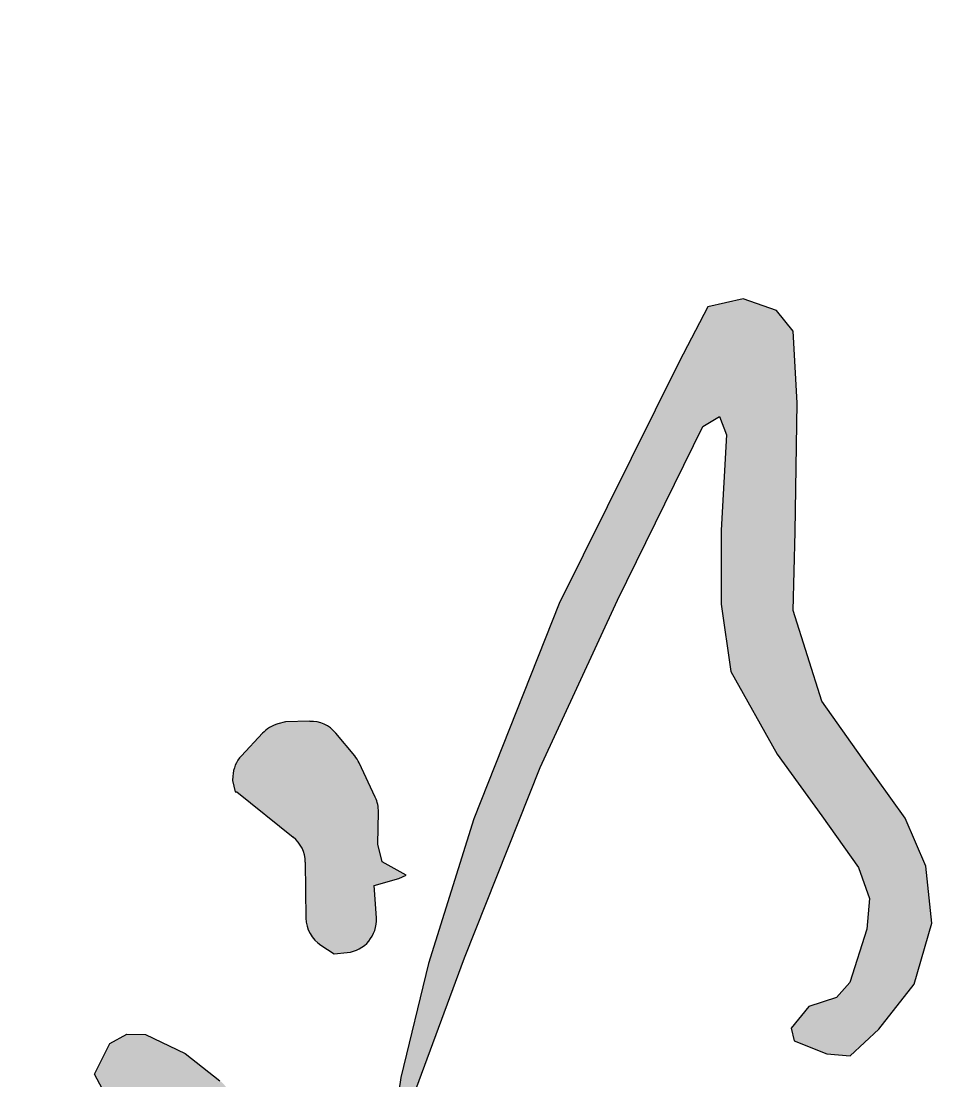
# Model space of a CAD drawing. Extents: x 185245 to 2166646, y -19957 to 815000.
# Drawn here: x 2019937.8 to 2020234.7, y 690515.8 to 690861.1 of the extents above; entities that cross this region are included whole.
import ezdxf

# ---------------------------------------------------------------- set-up
doc = ezdxf.new("R2010")
doc.units = 0
doc.header["$LTSCALE"] = 1000
doc.header["$MEASUREMENT"] = 0
doc.layers.add('签名', color=7, linetype='Continuous')

msp = doc.modelspace()

# ---------------------------------------------------------------- hatches: boundary and pattern name
at = {"layer": '签名'}
h = msp.add_hatch(color=4, dxfattribs=at)
h.paths.add_polyline_path([(2019868.78, 690825.58), (2019882.33, 690823.76), (2019889.88, 690820.89), (2019896.13, 690817.51), (2019898.22, 690813.34), (2019898.74, 690808.4), (2019899, 690803.97), (2019899, 690802.93), (2019901.35, 690805.02), (2019904.73, 690810.22), (2019908.64, 690816.21), (2019907.08, 690822.97), (2019905.25, 690825.71, 0.161293), (2019894.72, 690833.93), (2019890.4, 690835.47), (2019873.73, 690840.41), (2019851.56, 690845.83, -0.055927), (2019847.11, 690847.46), (2019837.62, 690852.21, -0.036786), (2019834.94, 690853.8), (2019829.61, 690857.53, 0.116967), (2019820.49, 690861.14, 0.125161), (2019819.46, 690860.96), (2019813.98, 690858.45, 0.089225), (2019813.36, 690858.02, -0.045924), (2019813.66, 690858.27), (2019810.36, 690856, 0.195275), (2019809.48, 690854.66), (2019809.13, 690852.94, 0.293872), (2019809.97, 690850.8), (2019813.56, 690848.22), (2019817.2, 690846.92), (2019821.11, 690843.02), (2019822.44, 690833.71, 0.040442), (2019822.41, 690833.37, 0.74192), (2019826.3, 690832.19), (2019827.62, 690834.17), (2019833.35, 690835.99), (2019839.08, 690834.95), (2019843.51, 690831.82), (2019848.5, 690827.55, 0.146226), (2019849.61, 690827.06), (2019859.14, 690825.84)])
h.paths.add_polyline_path([(2020026.45, 690595.26, -0.224051), (2020030.41, 690587.1), (2020030.62, 690568.84, 0.252735), (2020035.52, 690560.01), (2020039.87, 690557.23), (2020044.04, 690557.64, 0.405395), (2020053.59, 690568.95), (2020052.86, 690579.43), (2020060.94, 690581.74), (2020063.25, 690582.89), (2020055.45, 690587.21), (2020054.01, 690592.98), (2020054.24, 690603.46, 0.116113), (2020053.23, 690608.22), (2020047.95, 690619.44, 0.062977), (2020046.52, 690621.69), (2020040.35, 690629.14, 0.230474), (2020031.88, 690632.98), (2020024, 690632.77), (2020021.5, 690632.11, 0.141943), (2020016.42, 690629.08), (2020009.6, 690621.74, 0.175293), (2020006.76, 690615.09), (2020006.69, 690613.74), (2020007.55, 690609.99), (2020008.13, 690609.99)])
h.paths.add_polyline_path([(2020009.66, 690501.81, 0.097987), (2020008.63, 690505.8), (2020005.62, 690512.06, 0.115547), (2020002.59, 690515.83), (2019991.24, 690524.69), (2019978.35, 690530.92), (2019972.2, 690531.03), (2019966.71, 690528.01), (2019961.72, 690518.04), (2019966.01, 690509.8, 0.112428), (2019969.06, 690506.2), (2019975.44, 690501.42), (2019981.04, 690497.86, -0.190711), (2019985.63, 690491.53), (2019990.28, 690473.38, -0.218827), (2019988.69, 690464.65), (2019981.26, 690454.05), (2019983.59, 690450.68, 0.115033), (2019987.17, 690447.44), (2019993.49, 690443.93, 0.14431), (2019999.35, 690442.62), (2020002.47, 690442.83), (2020006.05, 690450.71, 0.064737), (2020006.86, 690453.33), (2020010.22, 690473.11, 0.042109), (2020010.37, 690474.89), (2020010.37, 690489.37)])
h.paths.add_polyline_path([(2019910.46, 690248.86, 0.133698), (2019911.76, 690250.67), (2019914.06, 690256.83), (2019913.81, 690263.56), (2019913.81, 690266.13), (2019911.73, 690267.35), (2019907.07, 690267.6), (2019898.5, 690267.48), (2019894.54, 690267.85, -0.296761), (2019890.92, 690270.74), (2019890.04, 690273.35), (2019887.96, 690273.35), (2019886.03, 690270.36, -0.111035), (2019884.7, 690269.05), (2019881.96, 690267.35), (2019877.13, 690262.02, -0.159662), (2019874.84, 690260.71), (2019871.42, 690260.01), (2019862.85, 690260.74), (2019862.75, 690260.29), (2019862.55, 690256.18), (2019862.95, 690252.66), (2019865.89, 690249.52), (2019870.39, 690245.02), (2019872.94, 690245.21), (2019875.49, 690247.17), (2019877.64, 690246.39), (2019879.8, 690243.65), (2019880.58, 690239.34), (2019880.03, 690228.68, 0.22558), (2019881.43, 690225.31), (2019886.27, 690220.93), (2019888.42, 690221.33), (2019893.32, 690227.79), (2019899.04, 690232.93, 0.121444), (2019900.18, 690234.61), (2019902.91, 690241.97, -0.134274), (2019904.22, 690243.79)])
msp.add_hatch(color=4, dxfattribs=at).paths.add_polyline_path([(2020152.31, 690750.18), (2020113.21, 690671.38), (2020085.32, 690601.19), (2020070.57, 690554.06), (2020061.6, 690516.94), (2020059.04, 690499.34), (2020060.32, 690498.7), (2020062.22, 690501.49), (2020082.34, 690555.89), (2020107.01, 690617.96), (2020132.15, 690672.48), (2020160.01, 690729.07), (2020165.49, 690732.27), (2020167.77, 690726.33), (2020165.95, 690695.3), (2020165.95, 690671.11), (2020169.14, 690649.2), (2020184.22, 690622.28), (2020198.83, 690602.19), (2020210.71, 690585.31), (2020214.36, 690575.27), (2020213.45, 690565.23), (2020207.97, 690547.88), (2020203.58, 690542.93), (2020194.61, 690540.04), (2020188.85, 690533), (2020189.81, 690528.84), (2020200.39, 690524.64), (2020208.08, 690524), (2020217.37, 690532.64), (2020228.9, 690547.36), (2020234.67, 690567.2), (2020232.74, 690585.76), (2020226.02, 690601.45), (2020211.93, 690620.97), (2020198.79, 690639.53), (2020189.48, 690669.1), (2020190.12, 690694.7), (2020190.74, 690736.73), (2020189.46, 690760.1), (2020184.01, 690766.82), (2020173.12, 690770.66), (2020161.59, 690768.1)])

# ---------------------------------------------------------------- linework, layer by layer
at = {"layer": '签名', "color": 4}
for p, q in [((2020161.59, 690768.1, -1062.25), (2020152.31, 690750.18, -1062.25)), ((2020173.12, 690770.66, -1062.25), (2020161.59, 690768.1, -1062.25)), ((2020184.01, 690766.82, -1062.25), (2020173.12, 690770.66, -1062.25)), ((2020189.46, 690760.1, -1062.25), (2020184.01, 690766.82, -1062.25)), ((2020190.74, 690736.73, -1062.25), (2020189.46, 690760.1, -1062.25)), ((2020152.31, 690750.18, -1062.25), (2020113.21, 690671.38, -1062.25)), ((2020190.12, 690694.7, -1062.25), (2020190.74, 690736.73, -1062.25)), ((2020160.01, 690729.07, -1062.25), (2020165.49, 690732.27, -1062.25)), ((2020165.49, 690732.27, -1062.25), (2020167.77, 690726.33, -1062.25)), ((2020132.15, 690672.48, -1062.25), (2020160.01, 690729.07, -1062.25)), ((2020167.77, 690726.33, -1062.25), (2020165.95, 690695.3, -1062.25)), ((2020165.95, 690695.3, -1062.25), (2020165.95, 690671.11, -1062.25)), ((2020189.48, 690669.1, -1062.25), (2020190.12, 690694.7, -1062.25)), ((2020113.21, 690671.38, -1062.25), (2020085.32, 690601.19, -1062.25)), ((2020107.01, 690617.96, -1062.25), (2020132.15, 690672.48, -1062.25)), ((2020165.95, 690671.11, -1062.25), (2020169.14, 690649.2, -1062.25)), ((2020198.79, 690639.53, -1062.25), (2020189.48, 690669.1, -1062.25)), ((2020169.14, 690649.2, -1062.25), (2020184.22, 690622.28, -1062.25)), ((2020211.93, 690620.97, -1062.25), (2020198.79, 690639.53, -1062.25)), ((2020031.88, 690632.98, -1062.25), (2020024, 690632.77, -1062.25)), ((2020024, 690632.77, -1062.25), (2020021.5, 690632.11, -1062.25)), ((2020016.42, 690629.08, -1062.25), (2020009.6, 690621.74, -1062.25)), ((2020046.52, 690621.69, -1062.25), (2020040.35, 690629.14, -1062.25)), ((2020053.23, 690608.22, -1062.25), (2020047.95, 690619.44, -1062.25)), ((2020184.22, 690622.28, -1062.25), (2020198.83, 690602.19, -1062.25)), ((2020226.02, 690601.45, -1062.25), (2020211.93, 690620.97, -1062.25)), ((2020082.34, 690555.89, -1062.25), (2020107.01, 690617.96, -1062.25)), ((2020006.76, 690615.09, -1062.25), (2020006.69, 690613.74, -1062.25)), ((2020006.69, 690613.74, -1062.25), (2020007.55, 690609.99, -1062.25)), ((2020007.55, 690609.99, -1062.25), (2020008.13, 690609.99, -1062.25)), ((2020008.13, 690609.99, -1062.25), (2020026.45, 690595.26, -1062.25)), ((2020054.01, 690592.98, -1062.25), (2020054.24, 690603.46, -1062.25)), ((2020198.83, 690602.19, -1062.25), (2020210.71, 690585.31, -1062.25)), ((2020085.32, 690601.19, -1062.25), (2020070.57, 690554.06, -1062.25)), ((2020232.74, 690585.76, -1062.25), (2020226.02, 690601.45, -1062.25)), ((2020055.45, 690587.21, -1062.25), (2020054.01, 690592.98, -1062.25)), ((2020030.41, 690587.1, -1062.25), (2020030.62, 690568.84, -1062.25)), ((2020063.25, 690582.89, -1062.25), (2020055.45, 690587.21, -1062.25)), ((2020210.71, 690585.31, -1062.25), (2020214.36, 690575.27, -1062.25)), ((2020234.67, 690567.2, -1062.25), (2020232.74, 690585.76, -1062.25)), ((2020052.86, 690579.43, -1062.25), (2020060.94, 690581.74, -1062.25)), ((2020060.94, 690581.74, -1062.25), (2020063.25, 690582.89, -1062.25)), ((2020053.59, 690568.95, -1062.25), (2020052.86, 690579.43, -1062.25)), ((2020214.36, 690575.27, -1062.25), (2020213.45, 690565.23, -1062.25)), ((2020213.45, 690565.23, -1062.25), (2020207.97, 690547.88, -1062.25)), ((2020228.9, 690547.36, -1062.25), (2020234.67, 690567.2, -1062.25)), ((2020035.52, 690560.01, -1062.25), (2020039.87, 690557.23, -1062.25)), ((2020039.87, 690557.23, -1062.25), (2020044.04, 690557.64, -1062.25)), ((2020070.57, 690554.06, -1062.25), (2020061.6, 690516.94, -1062.25)), ((2020062.22, 690501.49, -1062.25), (2020082.34, 690555.89, -1062.25)), ((2020207.97, 690547.88, -1062.25), (2020203.58, 690542.93, -1062.25)), ((2020217.37, 690532.64, -1062.25), (2020228.9, 690547.36, -1062.25)), ((2020194.61, 690540.04, -1062.25), (2020188.85, 690533, -1062.25)), ((2020203.58, 690542.93, -1062.25), (2020194.61, 690540.04, -1062.25)), ((2020188.85, 690533, -1062.25), (2020189.81, 690528.84, -1062.25)), ((2019966.71, 690528.01, -1062.25), (2019972.2, 690531.03, -1062.25)), ((2019972.2, 690531.03, -1062.25), (2019978.35, 690530.92, -1062.25)), ((2019978.35, 690530.92, -1062.25), (2019991.24, 690524.69, -1062.25)), ((2020208.08, 690524, -1062.25), (2020217.37, 690532.64, -1062.25)), ((2019961.72, 690518.04, -1062.25), (2019966.71, 690528.01, -1062.25)), ((2020189.81, 690528.84, -1062.25), (2020200.39, 690524.64, -1062.25)), ((2019991.24, 690524.69, -1062.25), (2020002.59, 690515.83, -1062.25)), ((2020200.39, 690524.64, -1062.25), (2020208.08, 690524, -1062.25)), ((2019966.01, 690509.8, -1062.25), (2019961.72, 690518.04, -1062.25)), ((2020061.6, 690516.94, -1062.25), (2020059.04, 690499.34, -1062.25))]:
    msp.add_line(p, q, dxfattribs=at)
for centre, start, end in [((2020032.17, 690622.36, -1062.25), 39.6328, 91.5469), ((2020024.2, 690621.84, -1062.25), 104.7325, 137.0476), ((2020017.37, 690614.5, -1062.25), 137.0476, 176.8177), ((2020038.34, 690614.92, -1062.25), 25.2184, 39.6328), ((2020043.62, 690603.69, -1062.25), 358.726, 25.2184), ((2020019.79, 690586.98, -1062.25), 0.6667, 51.1811), ((2020041.24, 690568.96, -1062.25), 180.6667, 237.4012), ((2020042.99, 690568.21, -1062.25), 275.7061, 3.9756)]:
    msp.add_arc(centre, 10.62, start, end, dxfattribs=at)

doc.saveas('drawing.dxf')
